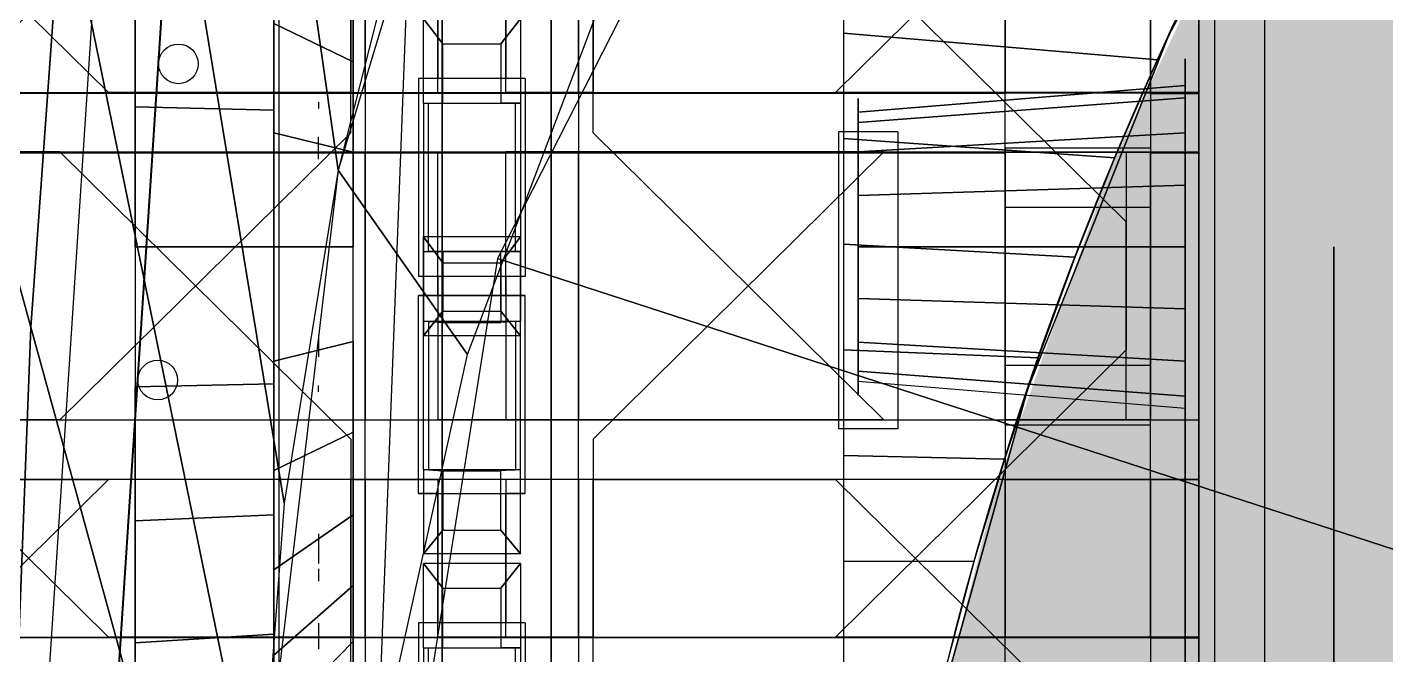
# Model space of a CAD drawing. Extents: x -54 to 215, y -235 to 116.
# Drawn here: x 87.57 to 101.28, y -75.99 to -69.65 of the extents above; entities that cross this region are included whole.
import ezdxf

# ---------------------------------------------------------------- set-up
doc = ezdxf.new("R2010")
doc.units = 0
doc.layers.get('0').update_dxf_attribs({"linetype": 'CONTINUOUS'})
doc.layers.add('A', color=7, linetype='CONTINUOUS')
doc.layers.add('H', color=7, linetype='CONTINUOUS')

# ---------------------------------------------------------------- blocks, each defined once
blk = doc.blocks.new('M-1-01')
at = {"color": 0, "const_width": 5.5}
blk.add_lwpolyline([(-63.383, -98.64, 1), (2.117, -98.64, 1)], format="xyb", close=True, dxfattribs=at)
at = {"color": 0}
blk.add_arc((-30.633, -98.64, 6), 35.5, 0, 180, dxfattribs=at)
at = {"color": 0, "invisible_edges": 15}
for points in [[(-80.633, -98.64, 5.5), (-66.133, -98.64, 5.5), (-66.133, -62.94, 5.5), (-80.633, -62.94, 5.5)], [(-71.833, -65.94, 6), (-79.433, -65.94, 6), (-79.433, -95.34, 6), (-71.833, -95.34, 6)]]:
    blk.add_3dface(points, dxfattribs=at)
at = {"layer": 'A', "color": 0}
blk.add_line((-71.833, -65.94, 5.5), (-71.833, -95.34, 5.5), dxfattribs=at)
mesh = blk.add_polymesh((2, 30), dxfattribs=at)
for k, corner in enumerate([(4.867, -98.64), (4.659, -94.802), (4.037, -91.009), (3.008, -87.305), (1.586, -83.734), (-0.215, -80.338), (-2.372, -77.156), (-4.86, -74.227), (-7.651, -71.583), (-10.711, -69.257), (-14.005, -67.275), (-17.493, -65.661), (-21.136, -64.434), (-24.89, -63.608), (-28.711, -63.192), (-32.555, -63.192), (-36.376, -63.608), (-40.13, -64.434), (-43.773, -65.661), (-47.262, -67.275), (-50.555, -69.257), (-53.615, -71.583), (-56.406, -74.227), (-58.895, -77.156), (-61.052, -80.338), (-62.852, -83.734), (-64.275, -87.305), (-65.303, -91.009), (-65.925, -94.802), (-66.133, -98.64), (4.867, -98.64), (4.659, -94.802), (4.037, -91.009), (3.008, -87.305), (1.586, -83.734), (-0.215, -80.338), (-2.372, -77.156), (-4.86, -74.227), (-7.651, -71.583), (-10.711, -69.257), (-14.005, -67.275), (-17.493, -65.661), (-21.136, -64.434), (-24.89, -63.608), (-28.711, -63.192), (-32.555, -63.192), (-36.376, -63.608), (-40.13, -64.434), (-43.773, -65.661), (-47.262, -67.275), (-50.555, -69.257), (-53.615, -71.583), (-56.406, -74.227), (-58.895, -77.156), (-61.052, -80.338), (-62.852, -83.734), (-64.275, -87.305), (-65.303, -91.009), (-65.925, -94.802), (-66.133, -98.64)]):
    mesh.set_mesh_vertex(divmod(k, 30), corner)
mesh = blk.add_polymesh((2, 17), dxfattribs=at)
for k, corner in enumerate([(-66.133, -81.572), (-66.133, -82.639), (-66.133, -83.706), (-66.133, -84.773), (-66.133, -85.839), (-66.133, -86.906), (-66.133, -87.973), (-66.133, -89.04), (-66.133, -90.106), (-66.133, -91.173), (-66.133, -92.24), (-66.133, -93.306), (-66.133, -94.373), (-66.133, -95.44), (-66.133, -96.507), (-66.133, -97.573), (-66.133, -98.64), (-62.013, -82.04), (-62.503, -83.002), (-62.964, -83.978), (-63.395, -84.968), (-63.795, -85.97), (-64.165, -86.985), (-64.504, -88.01), (-64.812, -89.045), (-65.088, -90.088), (-65.332, -91.14), (-65.544, -92.198), (-65.724, -93.263), (-65.871, -94.332), (-65.986, -95.406), (-66.068, -96.482), (-66.117, -97.561), (-66.133, -98.64)]):
    mesh.set_mesh_vertex(divmod(k, 17), corner)
blk = doc.blocks.new('M-1-07')
at = {"color": 0, "invisible_edges": 15}
blk.add_3dface([(-24, 66, 24), (-24, 8.524, 25.658), (-31.25, 4, 23.5), (-31.25, 67.5, 23.5)], dxfattribs=at)
at = {"layer": 'A', "color": 0}
for p, q in [((-31.25, 67.5, 23.5), (-31.25, 4, 23.5)), ((-43.65, 6.5, 24.5), (-41.95, 32.5, 24.5)), ((-42.95, 6.5, 9.701), (-41.25, 32.5, 11.201)), ((-41.25, 32.5, 23.8), (-42.95, 6.5, 23.8)), ((-39.25, 32.5, 11.201), (-40.25, 6.5, 9.701)), ((-31.75, 6.5, 24.5), (-31.75, 32.5, 24.5)), ((-34.95, 14, 24.5), (-35.55, 14, 24.5)), ((-35.55, 14, 24.5), (-35.55, 11, 24.5)), ((-34.95, 14, 24.5), (-34.95, 11, 24.5)), ((-34.95, 11, 24.5), (-35.55, 11, 24.5))]:
    blk.add_line(p, q, dxfattribs=at)
for centre in [(-42.213, 14.686, 24.5), (-42.422, 11.493, 24.5)]:
    blk.add_circle(centre, 0.2, dxfattribs=at)
at = {"layer": 'A', "color": 0, "invisible_edges": 15}
for points in [[(-31.25, 4, 23.5), (-46.75, 15, 1), (-40.25, 67, 8), (-31.25, 67.5, 23.5)], [(-31.75, 6.5, 24.5), (-31.75, 32.5, 24.5), (-41.95, 32.5, 24.5), (-43.65, 6.5, 24.5)], [(-42.95, 6.5, 9.701), (-41.25, 32.5, 11.201), (-41.25, 32.5, 23.8), (-42.95, 6.5, 23.8)], [(-40.25, 6.5, 9.701), (-39.25, 32.5, 11.201), (-41.25, 32.5, 11.201), (-42.95, 6.5, 9.701)], [(-34.25, -23.5, 18), (-45.25, -27, 2), (-46.75, 15, 1), (-31.25, 4, 23.5)], [(-34.95, 11, 25), (-34.95, 14, 25), (-35.55, 14, 25), (-35.55, 11, 25)]]:
    blk.add_3dface(points, dxfattribs=at)
at = {"layer": 'A', "color": 0}
mesh = blk.add_polymesh((13, 3), dxfattribs=at)
for k, corner in enumerate([(-25.5, 65.5), (-26, 50.892), (-26.5, 36.285), (-31.073, 66.067), (-30.082, 50.064), (-29.09, 34.062), (-36.646, 66.634), (-34.061, 49.128), (-31.476, 31.622), (-40.496, 65.036), (-37.067, 47.009), (-33.639, 28.983), (-41.19, 59.476), (-38.377, 42.821), (-35.563, 26.166), (-41.885, 53.917), (-39.559, 38.554), (-37.232, 23.192), (-42.58, 48.357), (-40.608, 34.221), (-38.635, 20.084), (-43.275, 42.798), (-41.518, 29.832), (-39.76, 16.866), (-43.97, 37.238), (-42.285, 25.4), (-40.599, 13.562), (-44.665, 31.679), (-42.906, 20.938), (-41.146, 10.198), (-45.36, 26.119), (-43.378, 16.459), (-41.396, 6.799), (-46.055, 20.56), (-43.701, 11.975), (-41.347, 3.391), (-46.75, 15), (-43.875, 7.5), (-41, 0)]):
    mesh.set_mesh_vertex(divmod(k, 3), corner)
mesh = blk.add_polymesh((2, 11), dxfattribs=at)
for k, corner in enumerate([(41, 0), (38.993, 12.67), (33.17, 24.099), (24.099, 33.17), (12.67, 38.993), (0, 41), (-12.67, 38.993), (-24.099, 33.17), (-33.17, 24.099), (-38.993, 12.67), (-41, 0), (30, 0), (28.532, 9.271), (24.271, 17.634), (17.634, 24.271), (9.271, 28.532), (0, 30), (-9.271, 28.532), (-17.634, 24.271), (-24.271, 17.634), (-28.532, 9.271), (-30, 0)]):
    mesh.set_mesh_vertex(divmod(k, 11), corner)
mesh = blk.add_polymesh((2, 7), dxfattribs=at)
for k, corner in enumerate([(-26.5, 36.285), (-31.476, 31.622), (-35.563, 26.166), (-38.635, 20.084), (-40.599, 13.562), (-41.396, 6.799), (-41, 0), (-26.5, 31.285), (-30.733, 27.138), (-34.325, 22.424), (-37.199, 17.241), (-39.296, 11.698), (-40.572, 5.911), (-41, 0)]):
    mesh.set_mesh_vertex(divmod(k, 7), corner)
mesh = blk.add_polymesh((13, 4), dxfattribs=at)
for k, corner in enumerate([(-41, 0), (-42.917, 5), (-44.833, 10), (-46.75, 15), (-40.887, -3.047), (-42.801, 1.665), (-44.682, 6.554), (-46.625, 11.5), (-40.547, -6.077), (-42.52, -1.958), (-44.419, 3.002), (-46.5, 8), (-39.983, -9.074), (-42.074, -5.796), (-44.056, -0.632), (-46.375, 4.5), (-39.198, -12.02), (-41.465, -9.777), (-43.605, -4.319), (-46.25, 1), (-38.197, -14.9), (-40.695, -13.83), (-43.076, -8.033), (-46.125, -2.5), (-36.984, -17.698), (-39.77, -17.882), (-42.483, -11.748), (-46, -6), (-35.566, -20.397), (-38.694, -21.861), (-41.836, -15.438), (-45.875, -9.5), (-33.952, -22.984), (-37.471, -25.696), (-41.148, -19.076), (-45.75, -13), (-32.15, -25.444), (-36.108, -29.317), (-40.433, -22.637), (-45.625, -16.5), (-30.17, -27.763), (-34.613, -32.653), (-39.704, -26.095), (-45.5, -20), (-28.023, -29.928), (-32.993, -35.636), (-38.972, -29.423), (-45.375, -23.5), (-25.722, -31.928), (-31.257, -38.195), (-38.253, -32.597), (-45.25, -27)]):
    mesh.set_mesh_vertex(divmod(k, 4), corner)
blk = doc.blocks.new('M-1-052')
at = {"color": 0, "extrusion": (-1, 0, -1.60787e-16)}
for p, q in [((0, 14.6, 1.9), (0, 1.625, 1.9)), ((0, 14.6, -1.9), (0, 1.625, -1.9)), ((0, 7.6, 1), (0, 12.984, 1)), ((0, 7.6, -1), (0, 12.984, -1))]:
    blk.add_line(p, q, dxfattribs=at)
for start, end in [(90, 270), (31.7569, 90), (270, 328.2431), (328.2431, 31.7569)]:
    blk.add_arc((-14.6, 0), 1.9, start, end, dxfattribs=at)
at = {"layer": 'A', "color": 0, "extrusion": (-1, 0, -1.60787e-16), "const_width": 0.1}
blk.add_lwpolyline([(-16.45, 0, 1), (-12.75, 0, 1)], format="xyb", close=True, dxfattribs=at)
at = {"layer": 'A', "color": 0, "extrusion": (-1, 0, -1.60787e-16)}
blk.add_circle((-14.6, 0, -3.3), 1.5, dxfattribs=at)
at = {"layer": 'A', "color": 0}
mesh = blk.add_polymesh((2, 16), dxfattribs=dict(at, n_close=True))
for k, corner in enumerate([(3.3, 13.1), (3.3, 13.214), (3.3, 13.539), (3.3, 14.026), (3.3, 14.6), (3.3, 15.174), (3.3, 15.661), (3.3, 15.986), (3.3, 16.1), (3.3, 15.986), (3.3, 15.661), (3.3, 15.174), (3.3, 14.6), (3.3, 14.026), (3.3, 13.539), (3.3, 13.214), (0, 12.8), (0, 12.937), (0, 13.327), (0, 13.911), (0, 14.6), (0, 15.289), (0, 15.873), (0, 16.263), (0, 16.4), (0, 16.263), (0, 15.873), (0, 15.289), (0, 14.6), (0, 13.911), (0, 13.327), (0, 12.937)]):
    mesh.set_mesh_vertex(divmod(k, 16), corner)
mesh = blk.add_polymesh((2, 4), dxfattribs=at)
for k, corner in enumerate([(-1.5, 12.984), (-1.5, 13.409), (-1.5, 13.968), (-1.5, 14.6), (-1.5, 7.6), (-1.5, 7.6), (-1.5, 7.6), (-1.5, 7.6)]):
    mesh.set_mesh_vertex(divmod(k, 4), corner)
mesh = blk.add_polymesh((2, 4), dxfattribs=at)
for k, corner in enumerate([(-1.5, 12.984), (-1.5, 13.409), (-1.5, 13.968), (-1.5, 14.6), (-1.5, 7.6), (-1.5, 7.6), (-1.5, 7.6), (-1.5, 7.6)]):
    mesh.set_mesh_vertex(divmod(k, 4), corner)
mesh = blk.add_polymesh((2, 4), dxfattribs=at)
for k, corner in enumerate([(0, 12.984), (0, 13.409), (0, 13.968), (0, 14.6), (0, 7.6), (0, 7.6), (0, 7.6), (0, 7.6)]):
    mesh.set_mesh_vertex(divmod(k, 4), corner)
mesh = blk.add_polymesh((2, 4), dxfattribs=at)
for k, corner in enumerate([(0, 12.984), (0, 13.409), (0, 13.968), (0, 14.6), (0, 7.6), (0, 7.6), (0, 7.6), (0, 7.6)]):
    mesh.set_mesh_vertex(divmod(k, 4), corner)
blk = doc.blocks.new('M-1-021')
at = {"color": 0}
for points in [[(-7.75, 0, 1), (7.75, 0, 1)], [(-6.75, 0, 1), (6.75, 0, 1)], [(-4, 0, 1), (4, 0, 1)], [(-1.525, 0, 1), (1.525, 0, 1)]]:
    blk.add_lwpolyline(points, format="xyb", close=True, dxfattribs=at)
for points, const_width in [([(-6.125, 0, 1), (6.125, 0, 1)], 1.25), ([(-3.388, 0, 1), (3.388, 0, 1)], 3.725)]:
    blk.add_lwpolyline(points, format="xyb", close=True, dxfattribs=dict(at, const_width=const_width))
at = {"layer": 'A', "color": 0}
for points, const_width in [([(-8.325, 0, 1), (8.325, 0, 1)], 1.15), ([(-8.325, 0, 1), (8.325, 0, 1)], 1.15), ([(-5.875, 0, 1), (5.875, 0, 1)], 3.75), ([(-7.25, 0, 1), (7.25, 0, 1)], 1), ([(-2.763, 0, 1), (2.763, 0, 1)], 2.475)]:
    blk.add_lwpolyline(points, format="xyb", close=True, dxfattribs=dict(at, const_width=const_width))
for points in [[(-8.9, 0, 1), (8.9, 0, 1)], [(-7.75, 0, 1), (7.75, 0, 1)]]:
    blk.add_lwpolyline(points, format="xyb", close=True, dxfattribs=at)
mesh = blk.add_polymesh((2, 30), dxfattribs=dict(at, n_close=True))
for k, corner in enumerate([(5.25, 0), (5.135, 1.092), (4.796, 2.135), (4.247, 3.086), (3.513, 3.902), (2.625, 4.547), (1.622, 4.993), (0.549, 5.221), (-0.549, 5.221), (-1.622, 4.993), (-2.625, 4.547), (-3.513, 3.902), (-4.247, 3.086), (-4.796, 2.135), (-5.135, 1.092), (-5.25, 0), (-5.135, -1.092), (-4.796, -2.135), (-4.247, -3.086), (-3.513, -3.902), (-2.625, -4.547), (-1.622, -4.993), (-0.549, -5.221), (0.549, -5.221), (1.622, -4.993), (2.625, -4.547), (3.513, -3.902), (4.247, -3.086), (4.796, -2.135), (5.135, -1.092), (5.5, 0), (5.38, 1.144), (5.025, 2.237), (4.45, 3.233), (3.68, 4.087), (2.75, 4.763), (1.7, 5.231), (0.575, 5.47), (-0.575, 5.47), (-1.7, 5.231), (-2.75, 4.763), (-3.68, 4.087), (-4.45, 3.233), (-5.025, 2.237), (-5.38, 1.144), (-5.5, 0), (-5.38, -1.144), (-5.025, -2.237), (-4.45, -3.233), (-3.68, -4.087), (-2.75, -4.763), (-1.7, -5.231), (-0.575, -5.47), (0.575, -5.47), (1.7, -5.231), (2.75, -4.763), (3.68, -4.087), (4.45, -3.233), (5.025, -2.237), (5.38, -1.144)]):
    mesh.set_mesh_vertex(divmod(k, 30), corner)
blk = doc.blocks.new('M-1-02')
at = {"color": 0, "extrusion": (1, 1.83664e-16, -1.83664e-16)}
for points in [[(0, 8.15, 1), (0, -9.65, 1)], [(0, 7, 1), (0, -8.5, 1)], [(0, 4.85, 1), (0, -6.35, 1)], [(0, 3.2, 1), (0, -4.7, 1)], [(0, 0.75, 1), (0, -2.25, 1)]]:
    blk.add_lwpolyline(points, format="xyb", close=True, dxfattribs=at)
for points, const_width in [([(0, 7.575, 1), (0, -9.075, 1)], 1.15), ([(0, 5.925, 1), (0, -7.425, 1)], 2.15), ([(0, 4.025, 1), (0, -5.525, 1)], 1.65), ([(0, 1.975, 1), (0, -3.475, 1)], 2.45)]:
    blk.add_lwpolyline(points, format="xyb", close=True, dxfattribs=dict(at, const_width=const_width))
blk.add_circle((0, -0.75), 1.5, dxfattribs=at)
at = {"color": 0, "invisible_edges": 15}
for points in [[(1.25, 1.237, 2.568), (1.25, 1.462, 2.77), (1.25, 0.886, 2.958), (1.25, 0.949, 2.661)], [(1.25, 0.949, -4.161), (1.25, 0.886, -4.458), (1.25, 1.462, -4.27), (1.25, 1.237, -4.068)], [(1.25, -0.949, 2.661), (1.25, -0.886, 2.958), (1.25, -1.462, 2.77), (1.25, -1.237, 2.568)], [(1.25, -1.237, -4.068), (1.25, -1.462, -4.27), (1.25, -0.886, -4.458), (1.25, -0.949, -4.161)], [(1.25, -2.773, 1.452), (1.25, -2.896, 1.729), (1.25, -3.252, 1.239), (1.25, -2.951, 1.207)], [(1.25, -2.951, -2.707), (1.25, -3.252, -2.739), (1.25, -2.896, -3.229), (1.25, -2.773, -2.952)], [(1.25, -3.538, -0.599), (1.25, -3.8, -0.447), (1.25, -3.8, -1.053), (1.25, -3.538, -0.901)]]:
    blk.add_3dface(points, dxfattribs=at)
at = {"layer": 'A', "color": 0, "extrusion": (1, 1.83664e-16, -1.83664e-16)}
for points, const_width in [([(0, 7.575, 1), (0, -9.075, 1)], 1.15), ([(0, 6.525, 1), (0, -8.025, 1)], 0.95), ([(0, 5.35, 1), (0, -6.85, 1)], 1.1), ([(0, 3.05, 1), (0, -4.55, 1)], 1.6), ([(0, 1.875, 1), (0, -3.375, 1)], 0.75), ([(0, 1.2, 1), (0, -2.7, 1)], 0.6)]:
    blk.add_lwpolyline(points, format="xyb", close=True, dxfattribs=dict(at, const_width=const_width))
for points in [[(0, 7, 1), (0, -8.5, 1)], [(0, 6.05, 1), (0, -7.55, 1)], [(0, 2.25, 1), (0, -3.75, 1)], [(0, 1.5, 1), (0, -3, 1)], [(0, 0.9, 1), (0, -2.4, 1)]]:
    blk.add_lwpolyline(points, format="xyb", close=True, dxfattribs=at)
for points in [[(1.462, 2.77), (1.399, 3.067), (1.111, 3.16), (0.886, 2.958), (0.949, 2.661), (1.237, 2.568)], [(0.886, -4.458), (1.111, -4.66), (1.399, -4.567), (1.462, -4.27), (1.237, -4.068), (0.949, -4.161)], [(-0.886, 2.958), (-1.111, 3.16), (-1.399, 3.067), (-1.462, 2.77), (-1.237, 2.568), (-0.949, 2.661)], [(-1.462, -4.27), (-1.399, -4.567), (-1.111, -4.66), (-0.886, -4.458), (-0.949, -4.161), (-1.237, -4.068)], [(-2.896, 1.729), (-3.197, 1.76), (-3.375, 1.515), (-3.252, 1.239), (-2.951, 1.207), (-2.773, 1.452)], [(-3.252, -2.739), (-3.375, -3.015), (-3.197, -3.26), (-2.896, -3.229), (-2.773, -2.952), (-2.951, -2.707)], [(-3.8, -0.447), (-4.062, -0.599), (-4.062, -0.901), (-3.8, -1.053), (-3.538, -0.901), (-3.538, -0.599)]]:
    blk.add_lwpolyline(points, close=True, dxfattribs=at)
for centre in [(0, 5.335, 1.7), (0, -6.835, 1.7)]:
    blk.add_circle(centre, 0.125, dxfattribs=at)
at = {"layer": 'A', "color": 0, "invisible_edges": 13}
for points in [[(1.25, 0.886, 2.958), (1.25, 1.462, 2.77), (1.25, 1.399, 3.067), (1.25, 1.111, 3.16)], [(1.25, 1.462, -4.27), (1.25, 0.886, -4.458), (1.25, 1.111, -4.66), (1.25, 1.399, -4.567)], [(1.25, -1.462, 2.77), (1.25, -0.886, 2.958), (1.25, -1.111, 3.16), (1.25, -1.399, 3.067)], [(1.25, -0.886, -4.458), (1.25, -1.462, -4.27), (1.25, -1.399, -4.567), (1.25, -1.111, -4.66)], [(1.25, -3.252, 1.239), (1.25, -2.896, 1.729), (1.25, -3.197, 1.76), (1.25, -3.375, 1.515)], [(1.25, -2.896, -3.229), (1.25, -3.252, -2.739), (1.25, -3.375, -3.015), (1.25, -3.197, -3.26)], [(1.25, -3.8, -1.053), (1.25, -3.8, -0.447), (1.25, -4.062, -0.599), (1.25, -4.062, -0.901)]]:
    blk.add_3dface(points, dxfattribs=at)
at = {"color": 0, "extrusion": (-1, 6.92805e-17, 5.50992e-16), "rotation": 270}
blk.add_blockref('M-1-021', (0, -0.75, 1.1), dxfattribs=at)
at = {"layer": 'A', "color": 0}
mesh = blk.add_polymesh((2, 30), dxfattribs=dict(at, n_close=True))
for k, corner in enumerate([(3.1, 0), (3.1, 1.414), (3.1, 2.766), (3.1, 3.997), (3.1, 5.053), (3.1, 5.889), (3.1, 6.467), (3.1, 6.763), (3.1, 6.763), (3.1, 6.467), (3.1, 5.889), (3.1, 5.053), (3.1, 3.997), (3.1, 2.766), (3.1, 1.414), (3.1, 0), (3.1, -1.414), (3.1, -2.766), (3.1, -3.997), (3.1, -5.053), (3.1, -5.889), (3.1, -6.467), (3.1, -6.763), (3.1, -6.763), (3.1, -6.467), (3.1, -5.889), (3.1, -5.053), (3.1, -3.997), (3.1, -2.766), (3.1, -1.414), (1.7, 0), (1.7, 1.383), (1.7, 2.705), (1.7, 3.909), (1.7, 4.942), (1.7, 5.759), (1.7, 6.325), (1.7, 6.614), (1.7, 6.614), (1.7, 6.325), (1.7, 5.759), (1.7, 4.942), (1.7, 3.909), (1.7, 2.705), (1.7, 1.383), (1.7, 0), (1.7, -1.383), (1.7, -2.705), (1.7, -3.909), (1.7, -4.942), (1.7, -5.759), (1.7, -6.325), (1.7, -6.614), (1.7, -6.614), (1.7, -6.325), (1.7, -5.759), (1.7, -4.942), (1.7, -3.909), (1.7, -2.705), (1.7, -1.383)]):
    mesh.set_mesh_vertex(divmod(k, 30), corner)
mesh = blk.add_polymesh((2, 30), dxfattribs=dict(at, n_close=True))
for k, corner in enumerate([(1.7, 0), (1.7, 1.154), (1.7, 2.257), (1.7, 3.262), (1.7, 4.124), (1.7, 4.806), (1.7, 5.278), (1.7, 5.52), (1.7, 5.52), (1.7, 5.278), (1.7, 4.806), (1.7, 4.124), (1.7, 3.262), (1.7, 2.257), (1.7, 1.154), (1.7, 0), (1.7, -1.154), (1.7, -2.257), (1.7, -3.262), (1.7, -4.124), (1.7, -4.806), (1.7, -5.278), (1.7, -5.52), (1.7, -5.52), (1.7, -5.278), (1.7, -4.806), (1.7, -4.124), (1.7, -3.262), (1.7, -2.257), (1.7, -1.154), (0.9, 0), (0.9, 0.956), (0.9, 1.871), (0.9, 2.704), (0.9, 3.418), (0.9, 3.984), (0.9, 4.375), (0.9, 4.575), (0.9, 4.575), (0.9, 4.375), (0.9, 3.984), (0.9, 3.418), (0.9, 2.704), (0.9, 1.871), (0.9, 0.956), (0.9, 0), (0.9, -0.956), (0.9, -1.871), (0.9, -2.704), (0.9, -3.418), (0.9, -3.984), (0.9, -4.375), (0.9, -4.575), (0.9, -4.575), (0.9, -4.375), (0.9, -3.984), (0.9, -3.418), (0.9, -2.704), (0.9, -1.871), (0.9, -0.956)]):
    mesh.set_mesh_vertex(divmod(k, 30), corner)
blk = doc.blocks.new('M-1-06')
at = {"color": 0}
for p, q in [((-7.98, 7.464), (-4.23, 7.464)), ((-7.48, 7.464, 1.4), (-7.98, 7.464, 1.4)), ((-7.98, 2.564, 1.4), (-7.98, 7.464, 1.4)), ((-7.98, 7.464, 1.4), (-7.98, 7.464)), ((-7.98, 2.564), (-7.98, 7.464)), ((-7.48, 7.464, 0.7), (-7.48, 2.564, 0.7)), ((-5.98, 7.464, 0.7), (-7.48, 7.464, 0.7)), ((-7.23, 4.564), (-4.23, 7.464)), ((-5.98, 2.564, 0.7), (-5.98, 7.464, 0.7)), ((-5.98, 7.464, 1.4), (5.02, 7.464, 1.4)), ((-1.73, 7.464), (-4.23, 7.464)), ((-1.73, 5.464), (-1.73, 7.464)), ((-1.73, 7.464), (-0.83, 7.464)), ((-1.58, 7.464, 1.4), (-1.58, 2.564, 1.4)), ((-0.83, 7.464), (-0.83, 6.014)), ((-0.83, 7.464, 0.2), (-0.13, 7.464, 0.2)), ((-0.13, 7.464), (-0.13, 6.014)), ((0.77, 7.464), (-0.13, 7.464)), ((0.62, 7.464, 1.4), (0.62, 2.564, 1.4)), ((0.77, 5.464), (0.77, 7.464)), ((0.77, 7.464), (3.27, 7.464)), ((6.27, 4.564), (3.27, 7.464)), ((7.02, 7.464), (3.27, 7.464)), ((-0.98, 6.614, 1.4), (-0.78, 6.364, 3.4)), ((-0.98, 6.614, 1.4), (0.02, 6.614, 1.4)), ((-0.98, 6.614, 1.4), (-0.98, 5.764, 1.4)), ((0.02, 6.614, 1.4), (-0.18, 6.364, 3.4)), ((0.02, 5.764, 1.4), (0.02, 6.614, 1.4)), ((-0.78, 6.364, 3.4), (-0.78, 5.764, 3.4)), ((-0.18, 6.364, 3.4), (-0.78, 6.364, 3.4)), ((-0.18, 5.764, 3.4), (-0.18, 6.364, 3.4)), ((-1.03, 6.014), (-1.03, 4.014)), ((-1.03, 6.014, 0.5), (0.07, 6.014, 0.5)), ((-1.03, 6.014), (-0.83, 6.014)), ((-0.83, 6.014, 0.2), (-0.13, 6.014, 0.2)), ((-0.13, 6.014), (0.07, 6.014)), ((0.07, 6.014), (0.07, 4.014)), ((-0.98, 5.764, 1.4), (-0.78, 5.764, 3.4)), ((0.02, 5.764, 1.4), (-0.98, 5.764, 1.4)), ((-0.98, 5.764, 1.4), (-0.98, 4.264, 1.4)), ((-0.929, 4.264, 1.913), (-0.929, 5.764, 1.913)), ((-0.031, 5.764, 1.913), (-0.929, 5.764, 1.913)), ((-0.18, 5.764, 3.4), (-0.78, 5.764, 3.4)), ((0.02, 5.764, 1.4), (-0.18, 5.764, 3.4)), ((-0.031, 4.264, 1.913), (-0.031, 5.764, 1.913)), ((0.02, 5.764, 1.4), (0.02, 4.264, 1.4)), ((-4.73, 2.564), (-1.73, 5.464)), ((3.77, 2.564), (0.77, 5.464)), ((-5.98, 5.314, 0.7), (-7.48, 5.314, 0.7)), ((-7.48, 5.314, 1.2), (-7.48, 4.714, 1.2)), ((-5.98, 5.314, 1.2), (-5.98, 4.714, 1.2)), ((-5.98, 4.714, 0.7), (-7.48, 4.714, 0.7)), ((-7.23, 2.564), (-7.23, 4.564)), ((-0.98, 3.414, 1.4), (-0.98, 4.264, 1.4)), ((0.02, 4.264, 1.4), (-0.98, 4.264, 1.4)), ((-0.98, 4.264, 1.4), (-0.78, 4.264, 3.4)), ((-0.929, 4.264, 1.913), (-0.031, 4.264, 1.913)), ((-0.18, 4.264, 3.4), (-0.78, 4.264, 3.4)), ((-0.78, 3.664, 3.4), (-0.78, 4.264, 3.4)), ((-0.18, 4.264, 3.4), (-0.18, 3.664, 3.4)), ((0.02, 4.264, 1.4), (-0.18, 4.264, 3.4)), ((0.02, 4.264, 1.4), (0.02, 3.414, 1.4)), ((-1.03, 4.014), (-0.83, 4.014)), ((-1.03, 4.014, 0.5), (0.07, 4.014, 0.5)), ((-0.83, 4.014), (-0.83, 2.564)), ((-0.83, 4.014, 0.2), (-0.13, 4.014, 0.2)), ((-0.13, 4.014), (-0.13, 2.564)), ((-0.13, 4.014), (0.07, 4.014)), ((-0.98, 3.414, 1.4), (-0.78, 3.664, 3.4)), ((-0.18, 3.664, 3.4), (-0.78, 3.664, 3.4)), ((0.02, 3.414, 1.4), (-0.18, 3.664, 3.4)), ((-0.98, 3.414, 1.4), (0.02, 3.414, 1.4)), ((-7.23, 2.564), (-7.98, 2.564)), ((-7.48, 2.564, 1.4), (-7.98, 2.564, 1.4)), ((-7.98, 2.564), (-7.98, 2.564, 1.4)), ((-7.48, 2.564, 0.7), (-5.98, 2.564, 0.7)), ((-4.73, 2.564), (-7.23, 2.564)), ((5.02, 2.564, 1.4), (-5.98, 2.564, 1.4)), ((-4.73, 2.564), (-0.83, 2.564)), ((-0.83, 2.564, 0.2), (-0.13, 2.564, 0.2)), ((3.77, 2.564), (-0.13, 2.564)), ((3.77, 2.564), (6.27, 2.564))]:
    blk.add_line(p, q, dxfattribs=at)
at = {"color": 0, "extrusion": (-1, 1.22406e-16, -1.83664e-16)}
for centre in [(-6.764, 0.7, 7.98), (-3.264, 0.7, 7.98)]:
    blk.add_circle(centre, 0.65, dxfattribs=at)
at = {"color": 0, "extrusion": (-1, -1.22406e-16, -1.83664e-16)}
blk.add_arc((-7.464, 0.7, 7.98), 0.3, 90, 270, dxfattribs=at)
at = {"color": 0, "extrusion": (-1, 1.22406e-16, -1.83664e-16)}
for centre, radius, start, end in [((-6.764, 0.7, 5.98), 0.65, 0, 180), ((-3.264, 0.7, 5.98), 0.65, 0, 180), ((-2.564, 0.7, 7.98), 0.3, 270, 90)]:
    blk.add_arc(centre, radius, start, end, dxfattribs=at)
at = {"color": 0}
for points, invisible_edges in [([(-1.03, 7.464), (-7.98, 7.464), (-7.98, 2.564), (-1.03, 2.564)], 15), ([(-7.98, 7.464, 0.7), (-7.98, 7.464), (-0.83, 7.464), (-0.83, 7.464, 0.7)], 15), ([(-7.98, 2.564), (-7.98, 2.564, 1.4), (-7.98, 7.464, 1.4), (-7.98, 7.464)], 13), ([(-7.98, 7.464, 0.7), (-7.98, 7.464, 1.4), (-7.48, 7.464, 1.4), (-7.48, 7.464, 0.7)], 15), ([(-7.48, 7.464, 1.4), (-7.48, 2.564, 1.4), (-7.98, 2.564, 1.4), (-7.98, 7.464, 1.4)], 15), ([(-0.83, 7.464, 0.7), (-0.83, 7.464), (-7.98, 7.464), (-7.98, 7.464, 0.7)], 15), ([(-7.48, 2.564, 0.7), (-5.98, 2.564, 0.7), (-5.98, 7.464, 0.7), (-7.48, 7.464, 0.7)], 15), ([(-7.23, 2.564, -0.6), (-4.73, 2.564, -0.6), (-4.23, 7.464, -0.6), (-7.23, 4.564, -0.6)], 15), ([(5.02, 7.464, 0.7), (5.02, 7.464, 1.4), (-5.98, 7.464, 1.4), (-5.98, 7.464, 0.7)], 15), ([(5.02, 7.464, 1.4), (5.02, 2.564, 1.4), (-5.98, 2.564, 1.4), (-5.98, 7.464, 1.4)], 15), ([(-1.73, 7.464, -0.6), (-4.23, 7.464, -0.6), (-4.73, 2.564, -0.6), (-1.73, 5.464, -0.6)], 15), ([(-0.83, 7.464), (-0.83, 6.014), (-1.03, 6.014), (-1.03, 7.464)], 15), ([(-0.83, 7.464, 0.7), (-0.83, 7.464, 0.2), (-0.13, 7.464, 0.2), (-0.13, 7.464, 0.7)], 15), ([(-0.83, 7.464, 0.2), (-0.83, 6.014, 0.2), (-0.13, 6.014, 0.2), (-0.13, 7.464, 0.2)], 15), ([(-0.13, 7.464), (-0.13, 6.014), (0.07, 6.014), (0.07, 7.464)], 15), ([(7.02, 7.464, 0.7), (7.02, 7.464), (-0.13, 7.464), (-0.13, 7.464, 0.7)], 15), ([(-0.13, 7.464, 0.7), (-0.13, 7.464), (7.02, 7.464), (7.02, 7.464, 0.7)], 15), ([(0.07, 7.464), (7.02, 7.464), (7.02, 2.564), (0.07, 2.564)], 15), ([(0.77, 7.464, -0.6), (3.27, 7.464, -0.6), (3.77, 2.564, -0.6), (0.77, 5.464, -0.6)], 15), ([(6.27, 2.564, -0.6), (3.77, 2.564, -0.6), (3.27, 7.464, -0.6), (6.27, 4.564, -0.6)], 15), ([(0.02, 6.614, 1.4), (-0.18, 6.364, 3.4), (-0.78, 6.364, 3.4), (-0.98, 6.614, 1.4)], 15), ([(-0.78, 6.364, 3.4), (-0.98, 6.614, 1.4), (-0.98, 5.764, 1.4), (-0.78, 5.764, 3.4)], 14), ([(-0.18, 6.364, 3.4), (0.02, 6.614, 1.4), (0.02, 5.764, 1.4), (-0.18, 5.764, 3.4)], 14), ([(-0.18, 5.764, 3.4), (-0.78, 5.764, 3.4), (-0.78, 6.364, 3.4), (-0.18, 6.364, 3.4)], 15), ([(0.07, 6.014, 0.5), (0.07, 4.014, 0.5), (-1.03, 4.014, 0.5), (-1.03, 6.014, 0.5)], 15), ([(-1.03, 6.014, 0.5), (-1.03, 6.014), (-0.83, 6.014), (-0.83, 6.014, 0.5)], 15), ([(-0.83, 6.014, 0.2), (-0.13, 6.014, 0.2), (-0.13, 6.014, 0.5), (-0.83, 6.014, 0.5)], 15), ([(0.07, 6.014, 0.5), (0.07, 6.014), (-0.13, 6.014), (-0.13, 6.014, 0.5)], 15), ([(-0.78, 5.764, 3.4), (-0.98, 5.764, 1.4), (0.02, 5.764, 1.4), (-0.18, 5.764, 3.4)], 15), ([(-0.929, 5.764, 1.913), (-0.929, 4.264, 1.913), (-0.98, 4.264, 1.4), (-0.98, 5.764, 1.4)], 15), ([(-0.929, 5.764, 1.913), (-0.031, 5.764, 1.913), (-0.031, 4.264, 1.913), (-0.929, 4.264, 1.913)], 15), ([(-0.031, 5.764, 1.913), (-0.031, 4.264, 1.913), (0.02, 4.264, 1.4), (0.02, 5.764, 1.4)], 15), ([(-5.98, 5.314, 1.2), (-5.98, 4.714, 1.2), (-7.48, 4.714, 1.2), (-7.48, 5.314, 1.2)], 15), ([(-0.78, 3.664, 3.4), (-0.98, 3.414, 1.4), (-0.98, 4.264, 1.4), (-0.78, 4.264, 3.4)], 14), ([(-0.78, 4.264, 3.4), (-0.98, 4.264, 1.4), (0.02, 4.264, 1.4), (-0.18, 4.264, 3.4)], 15), ([(-0.18, 4.264, 3.4), (-0.78, 4.264, 3.4), (-0.78, 3.664, 3.4), (-0.18, 3.664, 3.4)], 15), ([(-0.18, 3.664, 3.4), (0.02, 3.414, 1.4), (0.02, 4.264, 1.4), (-0.18, 4.264, 3.4)], 14), ([(-1.03, 4.014, 0.5), (-1.03, 4.014), (-0.83, 4.014), (-0.83, 4.014, 0.5)], 15), ([(-0.83, 2.564), (-0.83, 4.014), (-1.03, 4.014), (-1.03, 2.564)], 15), ([(-0.83, 4.014, 0.2), (-0.13, 4.014, 0.2), (-0.13, 4.014, 0.5), (-0.83, 4.014, 0.5)], 15), ([(-0.83, 2.564, 0.2), (-0.83, 4.014, 0.2), (-0.13, 4.014, 0.2), (-0.13, 2.564, 0.2)], 15), ([(0.07, 4.014, 0.5), (0.07, 4.014), (-0.13, 4.014), (-0.13, 4.014, 0.5)], 15), ([(-0.13, 2.564), (-0.13, 4.014), (0.07, 4.014), (0.07, 2.564)], 15), ([(0.02, 3.414, 1.4), (-0.18, 3.664, 3.4), (-0.78, 3.664, 3.4), (-0.98, 3.414, 1.4)], 15), ([(-7.98, 2.564, 0.7), (-7.98, 2.564), (-0.83, 2.564), (-0.83, 2.564, 0.7)], 15), ([(-7.98, 2.564, 0.7), (-7.98, 2.564, 1.4), (-7.48, 2.564, 1.4), (-7.48, 2.564, 0.7)], 15), ([(-0.83, 2.564, 0.7), (-0.83, 2.564), (-7.98, 2.564), (-7.98, 2.564, 0.7)], 15), ([(5.02, 2.564, 0.7), (5.02, 2.564, 1.4), (-5.98, 2.564, 1.4), (-5.98, 2.564, 0.7)], 15), ([(-0.83, 2.564, 0.7), (-0.83, 2.564, 0.2), (-0.13, 2.564, 0.2), (-0.13, 2.564, 0.7)], 15), ([(-0.13, 2.564, 0.7), (-0.13, 2.564), (7.02, 2.564), (7.02, 2.564, 0.7)], 15)]:
    blk.add_3dface(points, dxfattribs=dict(at, invisible_edges=invisible_edges))
mesh = blk.add_polymesh((2, 7), dxfattribs=at)
for k, corner in enumerate([(-7.98, 7.464), (-7.98, 7.464), (-7.98, 7.464), (-7.98, 7.464), (-7.98, 7.464), (-7.98, 7.464), (-7.98, 7.464), (-7.98, 7.464), (-7.98, 7.614), (-7.98, 7.724), (-7.98, 7.764), (-7.98, 7.724), (-7.98, 7.614), (-7.98, 7.464)]):
    mesh.set_mesh_vertex(divmod(k, 7), corner)
mesh = blk.add_polymesh((2, 7), dxfattribs=at)
for k, corner in enumerate([(-7.98, 2.564), (-7.98, 2.564), (-7.98, 2.564), (-7.98, 2.564), (-7.98, 2.564), (-7.98, 2.564), (-7.98, 2.564), (-7.98, 2.564), (-7.98, 2.414), (-7.98, 2.305), (-7.98, 2.264), (-7.98, 2.305), (-7.98, 2.414), (-7.98, 2.564)]):
    mesh.set_mesh_vertex(divmod(k, 7), corner)
blk = doc.blocks.new('M-1-061')
at = {"color": 0, "extrusion": (3.21571e-16, -0.006109, -0.999981), "rotation": 180}
for p in [(-59.66, 124.983, -3.233), (-59.66, 119.483, -3.233)]:
    blk.add_blockref('M-1-06', p, dxfattribs=at)
at = {"color": 0}
for p in [(59.66, 111.666, -36.27), (59.66, 106.166, -36.27)]:
    blk.add_blockref('M-1-06', p, dxfattribs=at)
blk = doc.blocks.new('M-1-05')
at = {"color": 0, "xscale": -0.9784946237000001}
blk.add_blockref('M-1-061', (-11.093, 0), dxfattribs=at)
at = {"layer": 'H', "color": 0, "xscale": -1}
blk.add_blockref('M-1-02', (-69.3, 115.977, -25.17), dxfattribs=at)
at = {"layer": 'H', "color": 0, "extrusion": (1.72079e-17, 0.422618, 0.906308), "xscale": -1, "rotation": 180}
blk.add_blockref('M-1-052', (61.8, -101.487, 25.477), dxfattribs=at)

msp = doc.modelspace()

# ---------------------------------------------------------------- block references
at = {"color": 0}
msp.add_blockref('M-1-05', (161.055, -187.846), dxfattribs=at)
at = {"color": 0, "extrusion": (3.86209e-19, -0.002094, 0.999998)}
for name, p in [('M-1-01', (161.938, 14.009, 5.327)), ('M-1-07', (131.305, -84.631, 11.327))]:
    msp.add_blockref(name, p, dxfattribs=at)

doc.saveas('drawing.dxf')
